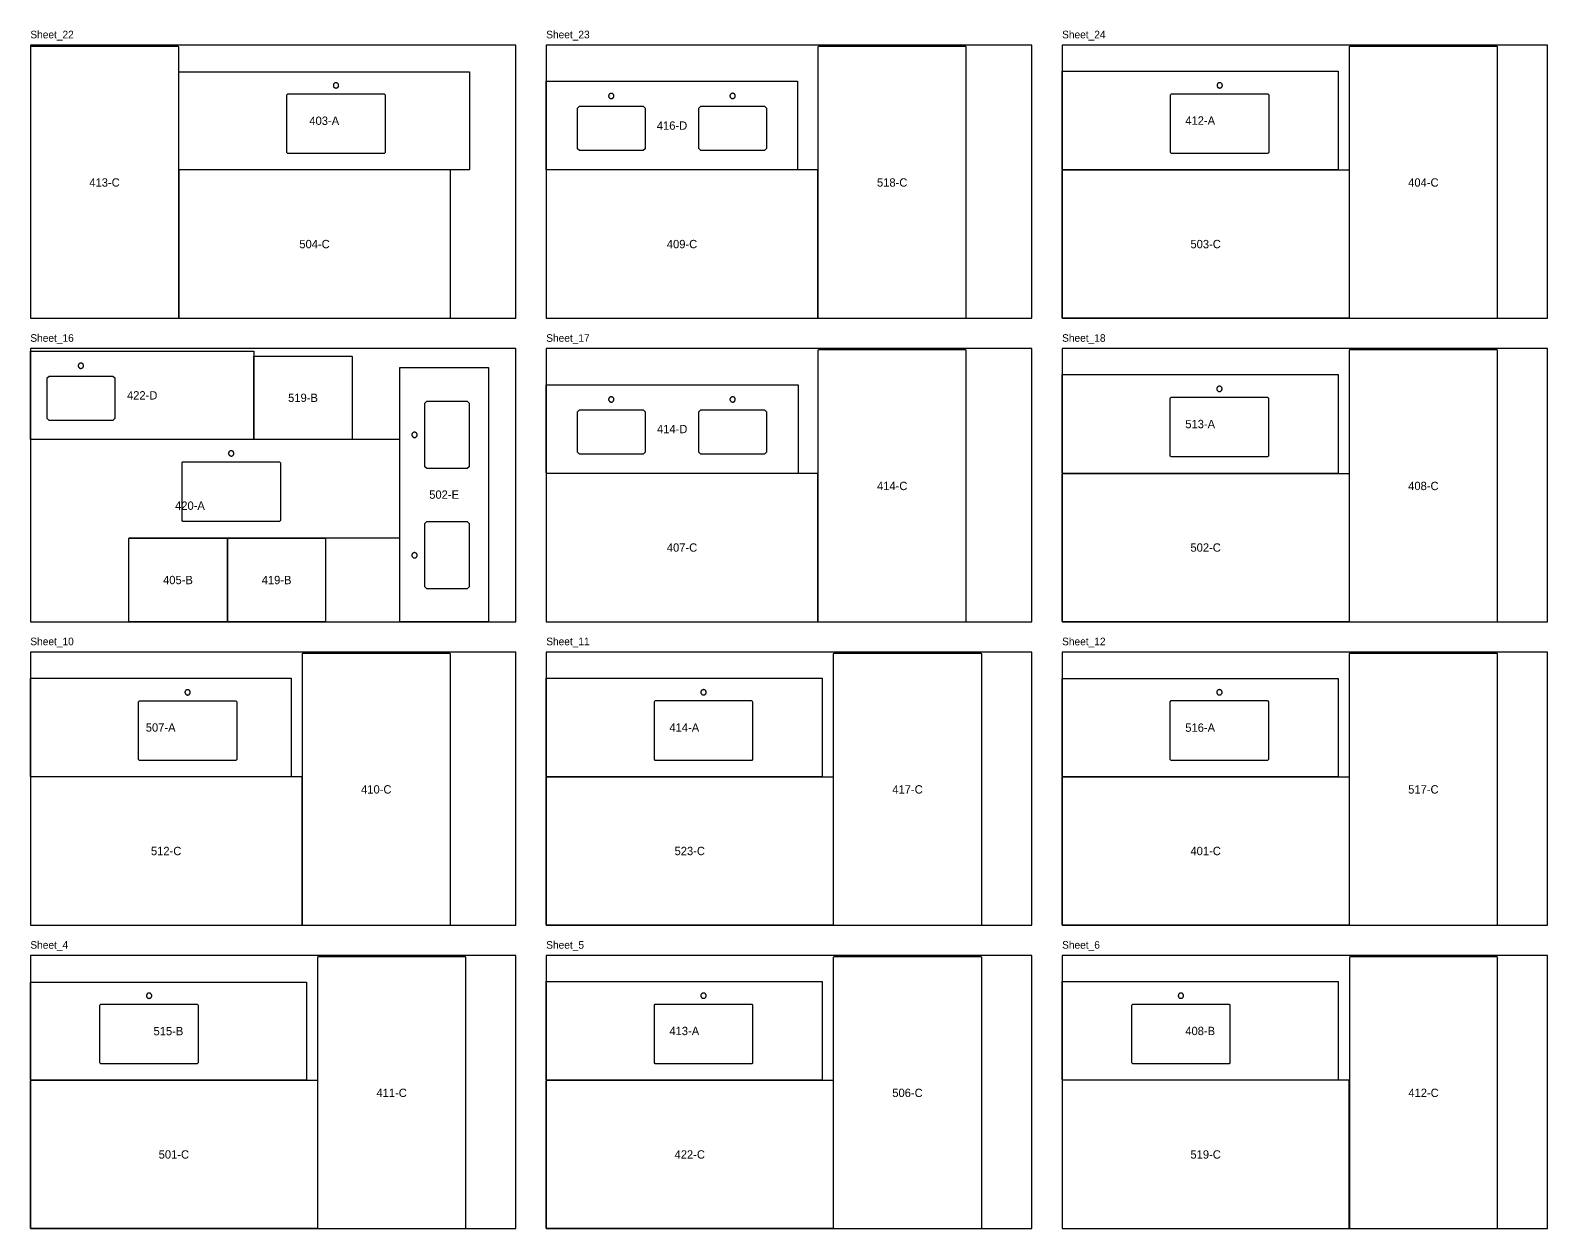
# Model space of a CAD drawing. Header units: millimetres. Extents: x 0 to 20200, y 0 to 17898.
# Drawn here: x 10200 to 20200, y 0 to 7898 of the extents above; entities that cross this region are included whole.
import ezdxf
from ezdxf.enums import TextEntityAlignment as Align

# ---------------------------------------------------------------- set-up
doc = ezdxf.new("R2010")
doc.units = ezdxf.units.MM
for name, color, linetype in [('HOLES', 7, 'Continuous'), ('NUMBERS', 7, 'Continuous'), ('OUTER', 7, 'Continuous'), ('SHEET_BORDER', 7, 'Continuous')]:
    doc.layers.add(name, color=color, linetype=linetype)

msp = doc.modelspace()

# ---------------------------------------------------------------- linework, layer by layer
at = {"layer": 'HOLES', "color": 5}
for points in [[(12232, 7535), (12232, 7537), (12231, 7538), (12231, 7540), (12230, 7542), (12230, 7543), (12229, 7545), (12228, 7546), (12227, 7547), (12225, 7549), (12224, 7550), (12222, 7550), (12221, 7551), (12219, 7552), (12217, 7552), (12216, 7552), (12214, 7552), (12212, 7552), (12210, 7552), (12209, 7551), (12207, 7551), (12206, 7550), (12204, 7549), (12203, 7548), (12202, 7547), (12200, 7545), (12199, 7544), (12199, 7542), (12198, 7541), (12197, 7539), (12197, 7538), (12197, 7536), (12197, 7534), (12197, 7532), (12197, 7531), (12198, 7529), (12199, 7527), (12199, 7526), (12200, 7524), (12202, 7523), (12203, 7522), (12204, 7521), (12206, 7520), (12207, 7519), (12209, 7518), (12210, 7518), (12212, 7518), (12214, 7517), (12216, 7517), (12217, 7518), (12219, 7518), (12221, 7519), (12222, 7519), (12224, 7520), (12225, 7521), (12227, 7522), (12228, 7524), (12229, 7525), (12230, 7527), (12230, 7528), (12231, 7530), (12231, 7531), (12232, 7533), (12232, 7535)], [(18056, 7535), (18056, 7537), (18055, 7538), (18055, 7540), (18054, 7542), (18054, 7543), (18053, 7545), (18052, 7546), (18050, 7547), (18049, 7549), (18048, 7550), (18046, 7550), (18045, 7551), (18043, 7552), (18041, 7552), (18040, 7552), (18038, 7552), (18036, 7552), (18034, 7552), (18033, 7551), (18031, 7551), (18030, 7550), (18028, 7549), (18027, 7548), (18025, 7547), (18024, 7545), (18023, 7544), (18023, 7542), (18022, 7541), (18021, 7539), (18021, 7538), (18021, 7536), (18021, 7534), (18021, 7532), (18021, 7531), (18022, 7529), (18023, 7527), (18023, 7526), (18024, 7524), (18025, 7523), (18027, 7522), (18028, 7521), (18030, 7520), (18031, 7519), (18033, 7518), (18034, 7518), (18036, 7518), (18038, 7517), (18040, 7517), (18041, 7518), (18043, 7518), (18045, 7519), (18046, 7519), (18048, 7520), (18049, 7521), (18050, 7522), (18052, 7524), (18053, 7525), (18054, 7527), (18054, 7528), (18055, 7530), (18055, 7531), (18056, 7533), (18056, 7535)], [(11897, 7479), (12532, 7479), (12538, 7473), (12538, 7092), (12532, 7086), (11897, 7086), (11890, 7092), (11890, 7473), (11897, 7479)], [(14046, 7465), (14046, 7467), (14046, 7469), (14045, 7470), (14045, 7472), (14044, 7473), (14043, 7475), (14042, 7476), (14041, 7478), (14040, 7479), (14038, 7480), (14037, 7481), (14035, 7481), (14033, 7482), (14032, 7482), (14030, 7482), (14028, 7483), (14026, 7482), (14025, 7482), (14023, 7482), (14021, 7481), (14020, 7480), (14018, 7479), (14017, 7478), (14016, 7477), (14015, 7476), (14014, 7474), (14013, 7473), (14012, 7471), (14012, 7469), (14011, 7468), (14011, 7466), (14011, 7464), (14011, 7462), (14012, 7461), (14012, 7459), (14013, 7457), (14014, 7456), (14015, 7455), (14016, 7453), (14017, 7452), (14018, 7451), (14020, 7450), (14021, 7449), (14023, 7449), (14025, 7448), (14026, 7448), (14028, 7448), (14030, 7448), (14032, 7448), (14033, 7448), (14035, 7449), (14037, 7450), (14038, 7450), (14040, 7451), (14041, 7453), (14042, 7454), (14043, 7455), (14044, 7457), (14045, 7458), (14045, 7460), (14046, 7462), (14046, 7463), (14046, 7465)], [(14846, 7465), (14846, 7467), (14846, 7469), (14845, 7470), (14845, 7472), (14844, 7474), (14843, 7475), (14842, 7477), (14841, 7478), (14840, 7479), (14838, 7480), (14837, 7481), (14835, 7482), (14833, 7482), (14832, 7483), (14830, 7483), (14828, 7483), (14827, 7483), (14825, 7482), (14823, 7482), (14822, 7481), (14820, 7480), (14819, 7480), (14817, 7478), (14816, 7477), (14815, 7476), (14814, 7474), (14813, 7473), (14812, 7471), (14812, 7470), (14811, 7468), (14811, 7466), (14811, 7464), (14811, 7463), (14812, 7461), (14812, 7459), (14813, 7458), (14814, 7456), (14815, 7455), (14816, 7453), (14817, 7452), (14819, 7451), (14820, 7450), (14822, 7449), (14823, 7449), (14825, 7448), (14827, 7448), (14828, 7448), (14830, 7448), (14832, 7448), (14833, 7449), (14835, 7449), (14837, 7450), (14838, 7451), (14840, 7452), (14841, 7453), (14842, 7454), (14843, 7456), (14844, 7457), (14845, 7459), (14845, 7460), (14846, 7462), (14846, 7464), (14846, 7465)], [(17721, 7479), (18356, 7479), (18362, 7473), (18362, 7092), (18356, 7086), (17721, 7086), (17714, 7092), (17714, 7473), (17721, 7479)], [(13819, 7397), (14238, 7397), (14251, 7384), (14251, 7117), (14238, 7105), (13819, 7105), (13806, 7117), (13806, 7384), (13819, 7397)], [(14619, 7397), (15038, 7397), (15051, 7384), (15051, 7118), (15038, 7105), (14619, 7105), (14606, 7118), (14606, 7384), (14619, 7397)], [(10551, 5688), (10551, 5689), (10550, 5691), (10550, 5693), (10549, 5694), (10549, 5696), (10548, 5697), (10547, 5699), (10546, 5700), (10544, 5701), (10543, 5702), (10541, 5703), (10540, 5704), (10538, 5704), (10536, 5705), (10535, 5705), (10533, 5705), (10531, 5705), (10529, 5705), (10528, 5704), (10526, 5703), (10525, 5703), (10523, 5702), (10522, 5701), (10521, 5699), (10519, 5698), (10518, 5697), (10518, 5695), (10517, 5693), (10516, 5692), (10516, 5690), (10516, 5688), (10516, 5687), (10516, 5685), (10516, 5683), (10517, 5682), (10518, 5680), (10518, 5678), (10519, 5677), (10521, 5676), (10522, 5674), (10523, 5673), (10525, 5672), (10526, 5672), (10528, 5671), (10529, 5670), (10531, 5670), (10533, 5670), (10535, 5670), (10536, 5670), (10538, 5671), (10540, 5671), (10541, 5672), (10543, 5673), (10544, 5674), (10546, 5675), (10547, 5676), (10548, 5678), (10549, 5679), (10549, 5681), (10550, 5682), (10550, 5684), (10551, 5686), (10551, 5688)], [(10324, 5619), (10743, 5619), (10756, 5607), (10756, 5340), (10743, 5327), (10324, 5327), (10311, 5340), (10311, 5607), (10324, 5619)], [(18054, 5535), (18054, 5537), (18054, 5538), (18053, 5540), (18053, 5542), (18052, 5543), (18051, 5545), (18050, 5546), (18049, 5547), (18048, 5549), (18046, 5550), (18045, 5550), (18043, 5551), (18041, 5552), (18040, 5552), (18038, 5552), (18036, 5552), (18034, 5552), (18033, 5552), (18031, 5551), (18029, 5551), (18028, 5550), (18026, 5549), (18025, 5548), (18024, 5547), (18023, 5545), (18022, 5544), (18021, 5542), (18020, 5541), (18020, 5539), (18019, 5538), (18019, 5536), (18019, 5534), (18019, 5532), (18020, 5531), (18020, 5529), (18021, 5527), (18022, 5526), (18023, 5524), (18024, 5523), (18025, 5522), (18026, 5521), (18028, 5520), (18029, 5519), (18031, 5518), (18033, 5518), (18034, 5518), (18036, 5517), (18038, 5517), (18040, 5518), (18041, 5518), (18043, 5519), (18045, 5519), (18046, 5520), (18048, 5521), (18049, 5522), (18050, 5524), (18051, 5525), (18052, 5527), (18053, 5528), (18053, 5530), (18054, 5531), (18054, 5533), (18054, 5535)], [(12800, 5022), (12800, 5441), (12813, 5454), (13080, 5454), (13092, 5441), (13092, 5022), (13080, 5010), (12813, 5010), (12800, 5022)], [(14046, 5465), (14046, 5467), (14046, 5469), (14045, 5470), (14045, 5472), (14044, 5473), (14043, 5475), (14042, 5476), (14041, 5478), (14040, 5479), (14038, 5480), (14037, 5481), (14035, 5481), (14033, 5482), (14032, 5482), (14030, 5482), (14028, 5483), (14026, 5482), (14025, 5482), (14023, 5482), (14021, 5481), (14020, 5480), (14018, 5479), (14017, 5478), (14016, 5477), (14015, 5476), (14014, 5474), (14013, 5473), (14012, 5471), (14012, 5469), (14011, 5468), (14011, 5466), (14011, 5464), (14011, 5462), (14012, 5461), (14012, 5459), (14013, 5457), (14014, 5456), (14015, 5455), (14016, 5453), (14017, 5452), (14018, 5451), (14020, 5450), (14021, 5449), (14023, 5449), (14025, 5448), (14026, 5448), (14028, 5448), (14030, 5448), (14032, 5448), (14033, 5448), (14035, 5449), (14037, 5450), (14038, 5450), (14040, 5451), (14041, 5453), (14042, 5454), (14043, 5455), (14044, 5457), (14045, 5458), (14045, 5460), (14046, 5462), (14046, 5463), (14046, 5465)], [(14846, 5465), (14846, 5467), (14846, 5469), (14845, 5470), (14845, 5472), (14844, 5473), (14843, 5475), (14842, 5476), (14841, 5478), (14840, 5479), (14838, 5480), (14837, 5481), (14835, 5481), (14833, 5482), (14832, 5482), (14830, 5482), (14828, 5483), (14827, 5482), (14825, 5482), (14823, 5482), (14822, 5481), (14820, 5480), (14819, 5479), (14817, 5478), (14816, 5477), (14815, 5476), (14814, 5474), (14813, 5473), (14812, 5471), (14812, 5469), (14811, 5468), (14811, 5466), (14811, 5464), (14811, 5462), (14812, 5461), (14812, 5459), (14813, 5457), (14814, 5456), (14815, 5455), (14816, 5453), (14817, 5452), (14819, 5451), (14820, 5450), (14822, 5449), (14823, 5449), (14825, 5448), (14827, 5448), (14828, 5448), (14830, 5448), (14832, 5448), (14833, 5448), (14835, 5449), (14837, 5450), (14838, 5450), (14840, 5451), (14841, 5453), (14842, 5454), (14843, 5455), (14844, 5457), (14845, 5458), (14845, 5460), (14846, 5462), (14846, 5463), (14846, 5465)], [(17719, 5479), (18354, 5479), (18360, 5473), (18360, 5092), (18354, 5086), (17719, 5086), (17713, 5092), (17713, 5473), (17719, 5479)], [(13819, 5397), (14238, 5397), (14251, 5384), (14251, 5117), (14238, 5105), (13819, 5105), (13806, 5117), (13806, 5384), (13819, 5397)], [(14619, 5397), (15038, 5397), (15051, 5384), (15051, 5117), (15038, 5105), (14619, 5105), (14606, 5117), (14606, 5384), (14619, 5397)], [(12732, 5249), (12730, 5249), (12729, 5249), (12727, 5249), (12725, 5248), (12724, 5247), (12722, 5246), (12721, 5245), (12720, 5244), (12718, 5243), (12717, 5241), (12717, 5240), (12716, 5238), (12715, 5237), (12715, 5235), (12715, 5233), (12715, 5231), (12715, 5230), (12715, 5228), (12716, 5226), (12716, 5225), (12717, 5223), (12718, 5222), (12719, 5220), (12720, 5219), (12722, 5218), (12723, 5217), (12725, 5216), (12726, 5215), (12728, 5215), (12730, 5215), (12731, 5214), (12733, 5214), (12735, 5215), (12736, 5215), (12738, 5215), (12740, 5216), (12741, 5217), (12743, 5218), (12744, 5219), (12745, 5220), (12746, 5222), (12747, 5223), (12748, 5225), (12749, 5226), (12749, 5228), (12749, 5230), (12750, 5231), (12750, 5233), (12749, 5235), (12749, 5237), (12748, 5238), (12748, 5240), (12747, 5241), (12746, 5243), (12745, 5244), (12743, 5245), (12742, 5246), (12740, 5247), (12739, 5248), (12737, 5249), (12736, 5249), (12734, 5249), (12732, 5249)], [(11541, 5110), (11541, 5111), (11541, 5113), (11541, 5115), (11540, 5116), (11539, 5118), (11538, 5119), (11537, 5121), (11536, 5122), (11535, 5123), (11533, 5124), (11532, 5125), (11530, 5126), (11529, 5126), (11527, 5127), (11525, 5127), (11524, 5127), (11522, 5127), (11520, 5127), (11518, 5126), (11517, 5126), (11515, 5125), (11514, 5124), (11512, 5123), (11511, 5122), (11510, 5120), (11509, 5119), (11508, 5117), (11508, 5116), (11507, 5114), (11507, 5112), (11507, 5111), (11507, 5109), (11507, 5107), (11507, 5105), (11508, 5104), (11508, 5102), (11509, 5101), (11510, 5099), (11511, 5098), (11512, 5097), (11514, 5095), (11515, 5095), (11517, 5094), (11518, 5093), (11520, 5093), (11522, 5092), (11524, 5092), (11525, 5092), (11527, 5092), (11529, 5093), (11530, 5093), (11532, 5094), (11533, 5095), (11535, 5096), (11536, 5097), (11537, 5098), (11538, 5100), (11539, 5101), (11540, 5103), (11541, 5105), (11541, 5106), (11541, 5108), (11541, 5110)], [(11206, 5054), (11841, 5054), (11848, 5048), (11848, 4667), (11841, 4660), (11206, 4660), (11200, 4667), (11200, 5048), (11206, 5054)], [(12800, 4229), (12800, 4648), (12813, 4660), (13080, 4660), (13092, 4648), (13092, 4229), (13080, 4216), (12813, 4216), (12800, 4229)], [(12732, 4456), (12730, 4456), (12729, 4455), (12727, 4455), (12725, 4454), (12724, 4453), (12722, 4453), (12721, 4452), (12720, 4450), (12718, 4449), (12717, 4448), (12717, 4446), (12716, 4445), (12715, 4443), (12715, 4441), (12715, 4439), (12715, 4438), (12715, 4436), (12715, 4434), (12716, 4433), (12716, 4431), (12717, 4429), (12718, 4428), (12719, 4427), (12720, 4425), (12722, 4424), (12723, 4423), (12725, 4422), (12726, 4422), (12728, 4421), (12730, 4421), (12731, 4421), (12733, 4421), (12735, 4421), (12736, 4421), (12738, 4422), (12740, 4422), (12741, 4423), (12743, 4424), (12744, 4425), (12745, 4427), (12746, 4428), (12747, 4429), (12748, 4431), (12749, 4433), (12749, 4434), (12749, 4436), (12750, 4438), (12750, 4439), (12749, 4441), (12749, 4443), (12748, 4445), (12748, 4446), (12747, 4448), (12746, 4449), (12745, 4450), (12743, 4452), (12742, 4453), (12740, 4453), (12739, 4454), (12737, 4455), (12736, 4455), (12734, 4456), (12732, 4456)], [(11254, 3535), (11254, 3537), (11254, 3538), (11253, 3540), (11253, 3542), (11252, 3543), (11251, 3545), (11250, 3546), (11249, 3547), (11248, 3549), (11246, 3550), (11245, 3550), (11243, 3551), (11241, 3552), (11240, 3552), (11238, 3552), (11236, 3552), (11234, 3552), (11233, 3552), (11231, 3551), (11229, 3551), (11228, 3550), (11226, 3549), (11225, 3548), (11224, 3547), (11223, 3545), (11222, 3544), (11221, 3542), (11220, 3541), (11220, 3539), (11219, 3538), (11219, 3536), (11219, 3534), (11219, 3532), (11220, 3531), (11220, 3529), (11221, 3527), (11222, 3526), (11223, 3524), (11224, 3523), (11225, 3522), (11226, 3521), (11228, 3520), (11229, 3519), (11231, 3518), (11233, 3518), (11234, 3518), (11236, 3517), (11238, 3517), (11240, 3518), (11241, 3518), (11243, 3519), (11245, 3519), (11246, 3520), (11248, 3521), (11249, 3522), (11250, 3524), (11251, 3525), (11252, 3527), (11253, 3528), (11253, 3530), (11254, 3531), (11254, 3533), (11254, 3535)], [(14654, 3535), (14654, 3537), (14654, 3539), (14653, 3540), (14653, 3542), (14652, 3543), (14651, 3545), (14650, 3546), (14649, 3548), (14648, 3549), (14646, 3550), (14645, 3551), (14643, 3551), (14641, 3552), (14640, 3552), (14638, 3553), (14636, 3553), (14634, 3552), (14633, 3552), (14631, 3552), (14629, 3551), (14628, 3550), (14626, 3549), (14625, 3548), (14624, 3547), (14623, 3546), (14622, 3544), (14621, 3543), (14620, 3541), (14620, 3539), (14619, 3538), (14619, 3536), (14619, 3534), (14619, 3533), (14620, 3531), (14620, 3529), (14621, 3528), (14622, 3526), (14623, 3525), (14624, 3523), (14625, 3522), (14626, 3521), (14628, 3520), (14629, 3519), (14631, 3519), (14633, 3518), (14634, 3518), (14636, 3518), (14638, 3518), (14640, 3518), (14641, 3518), (14643, 3519), (14645, 3520), (14646, 3520), (14648, 3521), (14649, 3523), (14650, 3524), (14651, 3525), (14652, 3527), (14653, 3528), (14653, 3530), (14654, 3532), (14654, 3533), (14654, 3535)], [(18054, 3535), (18054, 3537), (18054, 3539), (18053, 3540), (18053, 3542), (18052, 3543), (18051, 3545), (18050, 3546), (18049, 3548), (18048, 3549), (18046, 3550), (18045, 3551), (18043, 3551), (18041, 3552), (18040, 3552), (18038, 3553), (18036, 3553), (18034, 3552), (18033, 3552), (18031, 3552), (18029, 3551), (18028, 3550), (18026, 3549), (18025, 3548), (18024, 3547), (18023, 3546), (18022, 3544), (18021, 3543), (18020, 3541), (18020, 3539), (18019, 3538), (18019, 3536), (18019, 3534), (18019, 3533), (18020, 3531), (18020, 3529), (18021, 3528), (18022, 3526), (18023, 3525), (18024, 3523), (18025, 3522), (18026, 3521), (18028, 3520), (18029, 3519), (18031, 3519), (18033, 3518), (18034, 3518), (18036, 3518), (18038, 3518), (18040, 3518), (18041, 3518), (18043, 3519), (18045, 3520), (18046, 3520), (18048, 3521), (18049, 3523), (18050, 3524), (18051, 3525), (18052, 3527), (18053, 3528), (18053, 3530), (18054, 3532), (18054, 3533), (18054, 3535)], [(10919, 3479), (11554, 3479), (11560, 3473), (11560, 3092), (11554, 3086), (10919, 3086), (10913, 3092), (10913, 3473), (10919, 3479)], [(14319, 3480), (14954, 3480), (14960, 3473), (14960, 3092), (14954, 3086), (14319, 3086), (14313, 3092), (14313, 3473), (14319, 3480)], [(17719, 3480), (18354, 3480), (18360, 3473), (18360, 3092), (18354, 3086), (17719, 3086), (17713, 3092), (17713, 3473), (17719, 3480)], [(11000, 1535), (11000, 1537), (11000, 1538), (10999, 1540), (10999, 1542), (10998, 1543), (10997, 1545), (10996, 1546), (10995, 1547), (10994, 1549), (10992, 1550), (10991, 1550), (10989, 1551), (10987, 1552), (10986, 1552), (10984, 1552), (10982, 1552), (10980, 1552), (10979, 1552), (10977, 1551), (10975, 1551), (10974, 1550), (10972, 1549), (10971, 1548), (10970, 1547), (10969, 1545), (10968, 1544), (10967, 1542), (10966, 1541), (10966, 1539), (10965, 1538), (10965, 1536), (10965, 1534), (10965, 1532), (10966, 1531), (10966, 1529), (10967, 1527), (10968, 1526), (10969, 1524), (10970, 1523), (10971, 1522), (10972, 1521), (10974, 1520), (10975, 1519), (10977, 1518), (10979, 1518), (10980, 1518), (10982, 1517), (10984, 1517), (10986, 1518), (10987, 1518), (10989, 1519), (10991, 1519), (10992, 1520), (10994, 1521), (10995, 1522), (10996, 1524), (10997, 1525), (10998, 1527), (10999, 1528), (10999, 1530), (11000, 1531), (11000, 1533), (11000, 1535)], [(14654, 1535), (14654, 1537), (14654, 1539), (14653, 1540), (14653, 1542), (14652, 1543), (14651, 1545), (14650, 1546), (14649, 1548), (14648, 1549), (14646, 1550), (14645, 1551), (14643, 1551), (14641, 1552), (14640, 1552), (14638, 1553), (14636, 1553), (14634, 1552), (14633, 1552), (14631, 1552), (14629, 1551), (14628, 1550), (14626, 1549), (14625, 1548), (14624, 1547), (14623, 1546), (14622, 1544), (14621, 1543), (14620, 1541), (14620, 1539), (14619, 1538), (14619, 1536), (14619, 1534), (14619, 1533), (14620, 1531), (14620, 1529), (14621, 1528), (14622, 1526), (14623, 1525), (14624, 1523), (14625, 1522), (14626, 1521), (14628, 1520), (14629, 1519), (14631, 1519), (14633, 1518), (14634, 1518), (14636, 1518), (14638, 1518), (14640, 1518), (14641, 1518), (14643, 1519), (14645, 1520), (14646, 1520), (14648, 1521), (14649, 1523), (14650, 1524), (14651, 1525), (14652, 1527), (14653, 1528), (14653, 1530), (14654, 1532), (14654, 1533), (14654, 1535)], [(17800, 1535), (17800, 1537), (17800, 1539), (17799, 1540), (17799, 1542), (17798, 1543), (17797, 1545), (17796, 1546), (17795, 1548), (17794, 1549), (17792, 1550), (17791, 1551), (17789, 1551), (17787, 1552), (17786, 1552), (17784, 1553), (17782, 1553), (17780, 1552), (17779, 1552), (17777, 1552), (17775, 1551), (17774, 1550), (17772, 1549), (17771, 1548), (17770, 1547), (17769, 1546), (17768, 1544), (17767, 1543), (17766, 1541), (17766, 1539), (17765, 1538), (17765, 1536), (17765, 1534), (17765, 1533), (17766, 1531), (17766, 1529), (17767, 1528), (17768, 1526), (17769, 1525), (17770, 1523), (17771, 1522), (17772, 1521), (17774, 1520), (17775, 1519), (17777, 1519), (17779, 1518), (17780, 1518), (17782, 1518), (17784, 1518), (17786, 1518), (17787, 1518), (17789, 1519), (17791, 1520), (17792, 1520), (17794, 1521), (17795, 1523), (17796, 1524), (17797, 1525), (17798, 1527), (17799, 1528), (17799, 1530), (17800, 1532), (17800, 1533), (17800, 1535)], [(10665, 1479), (11300, 1479), (11306, 1473), (11306, 1092), (11300, 1086), (10665, 1086), (10659, 1092), (10659, 1473), (10665, 1479)], [(14319, 1480), (14954, 1480), (14960, 1473), (14960, 1092), (14954, 1086), (14319, 1086), (14313, 1092), (14313, 1473), (14319, 1480)], [(17465, 1480), (18100, 1480), (18106, 1473), (18106, 1092), (18100, 1086), (17465, 1086), (17459, 1092), (17459, 1473), (17465, 1480)]]:
    msp.add_lwpolyline(points, dxfattribs=at)
at = {"layer": 'OUTER'}
for points in [[(10200, 7788), (10200, 6003), (10203, 6000), (11175, 6000), (11178, 6003), (11178, 7788), (11175, 7791), (10203, 7791), (10200, 7788)], [(15391, 7788), (15391, 6003), (15394, 6000), (16365, 6000), (16368, 6003), (16368, 7788), (16365, 7791), (15394, 7791), (15391, 7788)], [(18892, 7788), (18892, 6003), (18895, 6000), (19867, 6000), (19870, 6003), (19870, 7788), (19867, 7791), (18895, 7791), (18892, 7788)], [(11178, 7625), (13095, 7625), (13095, 6981), (13092, 6978), (11181, 6978), (11178, 6981), (11178, 7625)], [(17000, 7629), (18819, 7629), (18819, 6981), (18816, 6978), (17003, 6978), (17000, 6981), (17000, 7629)], [(13600, 7562), (15257, 7562), (15257, 6978), (13603, 6978), (13600, 6981), (13600, 7562)], [(12965, 6978), (11181, 6978), (11178, 6975), (11178, 6003), (11181, 6000), (12965, 6000), (12968, 6003), (12968, 6975), (12965, 6978)], [(15388, 6978), (13603, 6978), (13600, 6975), (13600, 6003), (13603, 6000), (15388, 6000), (15391, 6003), (15391, 6975), (15388, 6978)], [(17003, 6978), (18889, 6978), (18892, 6975), (18892, 6003), (18889, 6000), (17003, 6000), (17000, 6003), (17000, 6975), (17003, 6978)], [(10200, 5784), (11673, 5784), (11673, 5200), (10200, 5200), (10200, 5784)], [(12321, 5748), (12321, 5200), (11673, 5200), (11673, 5751), (12318, 5751), (12321, 5748)], [(15391, 5788), (15391, 4003), (15394, 4000), (16365, 4000), (16368, 4003), (16368, 5788), (16365, 5791), (15394, 5791), (15391, 5788)], [(18892, 5788), (18892, 4003), (18895, 4000), (19867, 4000), (19870, 4003), (19870, 5788), (19867, 5791), (18895, 5791), (18892, 5788)], [(12635, 4000), (12635, 5676), (13220, 5676), (13220, 4000), (12635, 4000)], [(17000, 5629), (18819, 5629), (18819, 4981), (18816, 4978), (17003, 4978), (17000, 4981), (17000, 5629)], [(13600, 5562), (15261, 5562), (15261, 4978), (13603, 4978), (13600, 4981), (13600, 5562)], [(12635, 5200), (10200, 5200), (10200, 4000), (10845, 4000), (10848, 4003), (10848, 4549), (10851, 4552), (12635, 4552), (12635, 5200)], [(15388, 4978), (13603, 4978), (13600, 4975), (13600, 4003), (13603, 4000), (15388, 4000), (15391, 4003), (15391, 4975), (15388, 4978)], [(17003, 4978), (18889, 4978), (18892, 4975), (18892, 4003), (18889, 4000), (17003, 4000), (17000, 4003), (17000, 4975), (17003, 4978)], [(10851, 4551), (11499, 4551), (11499, 4000), (10851, 4000), (10848, 4003), (10848, 4548), (10851, 4551)], [(11499, 4551), (12143, 4551), (12146, 4548), (12146, 4003), (12143, 4000), (11499, 4000), (11499, 4551)], [(11991, 3788), (11991, 2003), (11994, 2000), (12965, 2000), (12968, 2003), (12968, 3788), (12965, 3791), (11994, 3791), (11991, 3788)], [(16470, 2003), (16470, 3788), (16467, 3791), (15495, 3791), (15492, 3788), (15492, 2003), (15495, 2000), (16467, 2000), (16470, 2003)], [(18892, 3788), (18892, 2003), (18895, 2000), (19867, 2000), (19870, 2003), (19870, 3788), (19867, 3791), (18895, 3791), (18892, 3788)], [(10200, 3629), (11918, 3629), (11918, 2981), (11914, 2978), (10203, 2978), (10200, 2981), (10200, 3629)], [(13600, 3629), (15419, 3629), (15419, 2981), (15416, 2978), (13603, 2978), (13600, 2981), (13600, 3629)], [(17000, 3626), (18819, 3626), (18819, 2981), (18816, 2978), (17003, 2978), (17000, 2981), (17000, 3626)], [(11988, 2978), (10203, 2978), (10200, 2975), (10200, 2003), (10203, 2000), (11988, 2000), (11991, 2003), (11991, 2975), (11988, 2978)], [(13603, 2978), (15489, 2978), (15492, 2975), (15492, 2003), (15489, 2000), (13603, 2000), (13600, 2003), (13600, 2975), (13603, 2978)], [(17003, 2978), (18889, 2978), (18892, 2975), (18892, 2003), (18889, 2000), (17003, 2000), (17000, 2003), (17000, 2975), (17003, 2978)], [(12092, 1788), (12092, 3), (12095, 0), (13067, 0), (13070, 3), (13070, 1788), (13067, 1791), (12095, 1791), (12092, 1788)], [(16470, 3), (16470, 1788), (16467, 1791), (15495, 1791), (15492, 1788), (15492, 3), (15495, 0), (16467, 0), (16470, 3)], [(18893, 1788), (18893, 3), (18896, 0), (19867, 0), (19870, 3), (19870, 1788), (19867, 1791), (18896, 1791), (18893, 1788)], [(10200, 1625), (12019, 1625), (12019, 981), (12016, 978), (10203, 978), (10200, 981), (10200, 1625)], [(13600, 1629), (15419, 1629), (15419, 981), (15416, 978), (13603, 978), (13600, 981), (13600, 1629)], [(17000, 1629), (18819, 1629), (18819, 981), (18816, 978), (17003, 978), (17000, 981), (17000, 1629)], [(10203, 978), (12089, 978), (12092, 975), (12092, 3), (12089, 0), (10203, 0), (10200, 3), (10200, 975), (10203, 978)], [(13603, 978), (15489, 978), (15492, 975), (15492, 3), (15489, 0), (13603, 0), (13600, 3), (13600, 975), (13603, 978)], [(17003, 0), (18889, 0), (18892, 3), (18892, 975), (18889, 978), (17003, 978), (17000, 975), (17000, 3), (17003, 0)]]:
    msp.add_lwpolyline(points, dxfattribs=at)
at = {"layer": 'SHEET_BORDER', "color": 1}
for points in [[(10200, 6000), (13400, 6000), (13400, 7800), (10200, 7800), (10200, 6000)], [(13600, 6000), (16800, 6000), (16800, 7800), (13600, 7800), (13600, 6000)], [(17000, 6000), (20200, 6000), (20200, 7800), (17000, 7800), (17000, 6000)], [(10200, 4000), (13400, 4000), (13400, 5800), (10200, 5800), (10200, 4000)], [(13600, 4000), (16800, 4000), (16800, 5800), (13600, 5800), (13600, 4000)], [(17000, 4000), (20200, 4000), (20200, 5800), (17000, 5800), (17000, 4000)], [(10200, 2000), (13400, 2000), (13400, 3800), (10200, 3800), (10200, 2000)], [(13600, 2000), (16800, 2000), (16800, 3800), (13600, 3800), (13600, 2000)], [(17000, 2000), (20200, 2000), (20200, 3800), (17000, 3800), (17000, 2000)], [(10200, 0), (13400, 0), (13400, 1800), (10200, 1800), (10200, 0)], [(13600, 0), (16800, 0), (16800, 1800), (13600, 1800), (13600, 0)], [(17000, 0), (20200, 0), (20200, 1800), (17000, 1800), (17000, 0)]]:
    msp.add_lwpolyline(points, dxfattribs=at)

# ---------------------------------------------------------------- texts
at = {"layer": 'NUMBERS'}
for s, p in [('403-A', (12137, 7302)), ('412-A', (17910, 7303)), ('416-D', (14429, 7270)), ('413-C', (10689, 6895)), ('518-C', (15880, 6895)), ('404-C', (19381, 6895)), ('504-C', (12073, 6489)), ('409-C', (14495, 6489)), ('503-C', (17946, 6489)), ('422-D', (10937, 5492)), ('519-B', (11997, 5476)), ('513-A', (17910, 5303)), ('414-D', (14430, 5270)), ('414-C', (15880, 4895)), ('408-C', (19381, 4895)), ('502-E', (12927, 4838)), ('420-A', (11252, 4765)), ('407-C', (14495, 4489)), ('502-C', (17946, 4489)), ('405-B', (11173, 4275)), ('419-B', (11823, 4275)), ('507-A', (11059, 3303)), ('414-A', (14510, 3303)), ('516-A', (17910, 3302)), ('410-C', (12480, 2895)), ('417-C', (15981, 2895)), ('517-C', (19381, 2895)), ('512-C', (11095, 2489)), ('523-C', (14546, 2489)), ('401-C', (17946, 2489)), ('515-B', (11110, 1302)), ('413-A', (14510, 1303)), ('408-B', (17910, 1303)), ('411-C', (12581, 895)), ('506-C', (15981, 895)), ('412-C', (19382, 895)), ('501-C', (11146, 489)), ('422-C', (14546, 489)), ('519-C', (17946, 489))]:
    msp.add_text(s, height=55, dxfattribs=at).set_placement(p, align=Align.MIDDLE_CENTER)
at = {"layer": 'SHEET_BORDER', "color": 1}
for s, p in [('Sheet_22', (10200, 7830)), ('Sheet_23', (13600, 7830)), ('Sheet_24', (17000, 7830)), ('Sheet_16', (10200, 5830)), ('Sheet_17', (13600, 5830)), ('Sheet_18', (17000, 5830)), ('Sheet_10', (10200, 3830)), ('Sheet_11', (13600, 3830)), ('Sheet_12', (17000, 3830)), ('Sheet_4', (10200, 1830)), ('Sheet_5', (13600, 1830)), ('Sheet_6', (17000, 1830))]:
    msp.add_text(s, height=50, dxfattribs=at).set_placement(p, align=Align.BOTTOM_LEFT)

doc.saveas('drawing.dxf')
